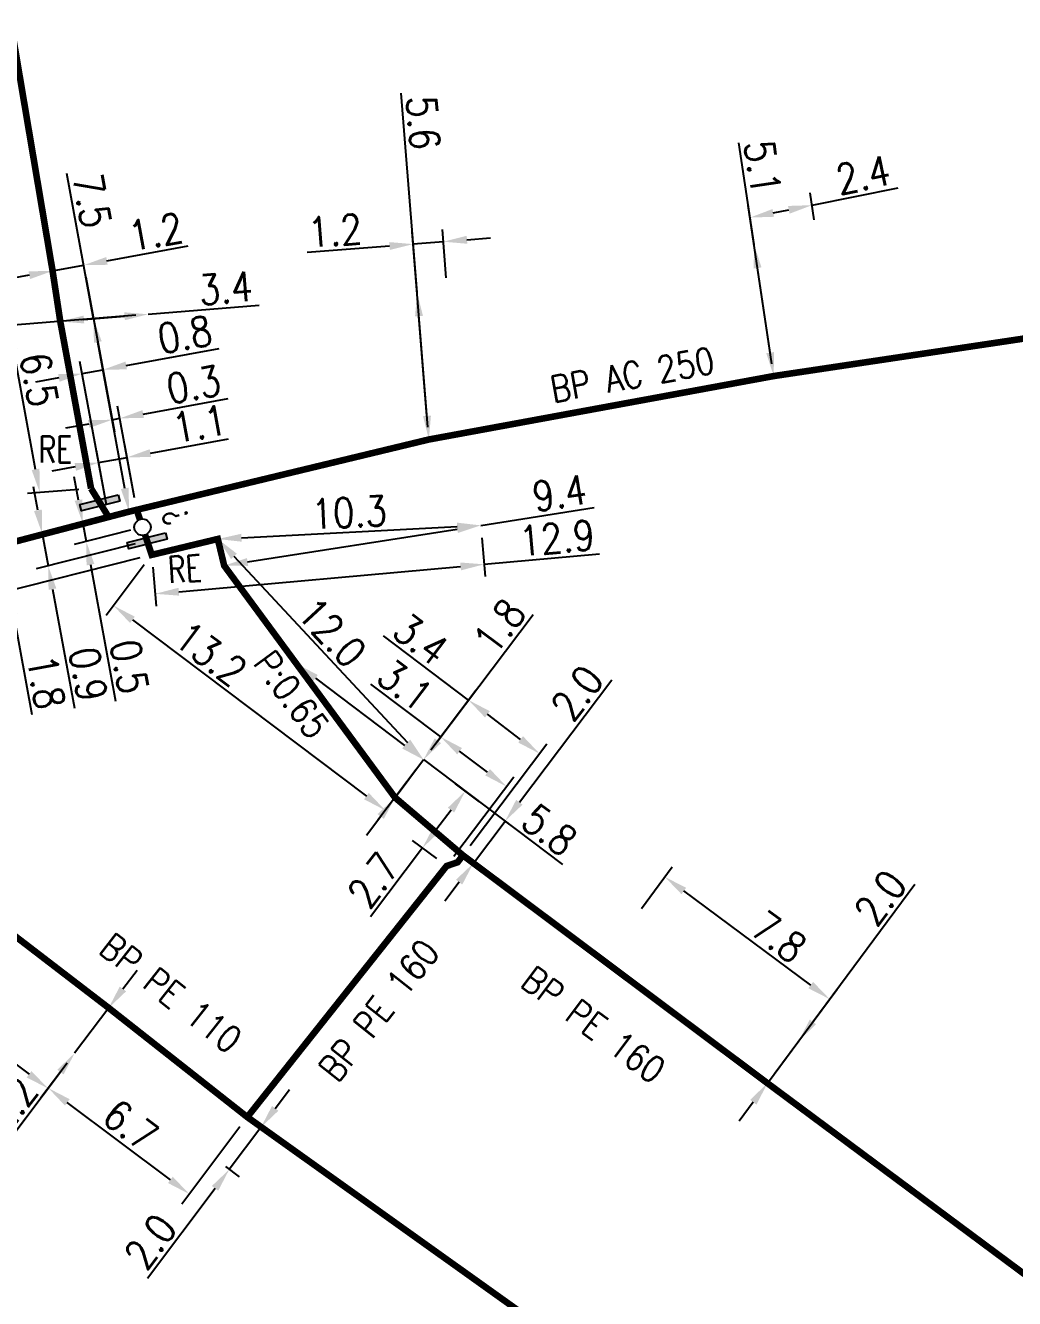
# Model space of a CAD drawing. Header units: millimetres. Extents: x 185000 to 186000, y 127990 to 129010.
# Drawn here: x 185473.1 to 185510.66, y 128105.71 to 128154.06 of the extents above; entities that cross this region are included whole.
import ezdxf
from ezdxf.enums import TextEntityAlignment as Align

# ---------------------------------------------------------------- set-up
doc = ezdxf.new("R2010")
doc.units = ezdxf.units.MM
doc.header["$PDMODE"] = 34
doc.linetypes.add('L_25_AP', pattern=[2000, 1000, 1000])
doc.linetypes.add('L_25_PE', pattern=[2000, 1000, 1000])
doc.layers.get('0').update_dxf_attribs({"linetype": 'CONTINUOUS'})
doc.layers.get('DEFPOINTS').update_dxf_attribs({"linetype": 'CONTINUOUS'})
for name, color, linetype in [('L_150', 1, 'CONTINUOUS'), ('L_300', 7, 'CONTINUOUS'), ('L_340', 7, 'CONTINUOUS'), ('L_930', 7, 'CONTINUOUS')]:
    doc.layers.add(name, color=color, linetype=linetype)
doc.styles.add('G_ROMANS', font='ROMANS.SHX', dxfattribs={"width": 0.75})
doc.styles.get("Standard").update_dxf_attribs({"font": 'romans.shx', "width": 0.85})
doc.dimstyles.get("Standard").update_dxf_attribs({"dimtxt": 1.5, "dimasz": 1.2, "dimexe": 0.625, "dimexo": 0.625, "dimgap": 0.25, "dimtad": 1, "dimdec": 1, "dimzin": 0, "dimdsep": 46, "dimtxsty": 'Standard', "dimcen": -0.5, "dimadec": 0, "dimazin": 0, "dimtfac": 1, "dimtdec": 1, "dimtmove": 0, "dimatfit": 3, "dimfxl": 0, "dimtolj": 1, "dimtzin": 0, "dimarcsym": 0})

# ---------------------------------------------------------------- blocks, each defined once
blk = doc.blocks.new('*D1671')
at = {"layer": 'DEFPOINTS', "color": 0, "linetype": 'Continuous', "transparency": 16777216}
for p in [(185502.974, 128147.238), (185503.126, 128146.213), (185501.517, 128140.748)]:
    blk.add_point(p, dxfattribs=at)
at = {"layer": 'L_150', "color": 0, "linetype": 'Continuous', "lineweight": -2, "transparency": 16777216}
for p, q in [((185503.057, 128146.677), (185502.905, 128147.702)), ((185502.974, 128147.238), (185506.249, 128147.891)), ((185501.447, 128141.212), (185500.551, 128147.232)), ((185501.503, 128146.944), (185502.091, 128147.062))]:
    blk.add_line(p, q, dxfattribs=at)
at = {"layer": 'L_150', "color": 0, "linetype": 'Continuous', "transparency": 16777216}
for points in [[(185501.473, 128147.091), (185501.532, 128146.797), (185500.62, 128146.768)], [(185502.062, 128147.209), (185502.121, 128146.915), (185502.974, 128147.238)]]:
    blk.add_solid(points, dxfattribs=at)
at = {"layer": 'L_150', "color": 0, "linetype": 'Continuous', "transparency": 16777216, "insert": (185504.914, 128148.39), "char_height": 1.125, "attachment_point": 5, "rotation": 11.2843}
blk.add_mtext('\\A1;2.4', dxfattribs=at)
blk = doc.blocks.new('*D1672')
at = {"layer": 'DEFPOINTS', "color": 0, "linetype": 'Continuous', "transparency": 16777216}
for p in [(185500.773, 128145.743), (185500.773, 128145.743), (185501.517, 128140.748)]:
    blk.add_point(p, dxfattribs=at)
at = {"layer": 'L_150', "color": 0, "linetype": 'Continuous', "lineweight": -2, "transparency": 16777216}
for p, q in [((185500.773, 128145.743), (185500.198, 128149.606)), ((185501.384, 128141.638), (185500.905, 128144.853))]:
    blk.add_line(p, q, dxfattribs=at)
at = {"layer": 'L_150', "color": 0, "linetype": 'Continuous', "transparency": 16777216}
for points in [[(185501.054, 128144.875), (185500.757, 128144.831), (185500.773, 128145.743)], [(185501.532, 128141.661), (185501.236, 128141.616), (185501.517, 128140.748)]]:
    blk.add_solid(points, dxfattribs=at)
at = {"layer": 'L_150', "color": 0, "linetype": 'Continuous', "transparency": 16777216, "insert": (185501.094, 128148.675), "char_height": 1.125, "attachment_point": 5, "rotation": 278.4698}
blk.add_mtext('\\A1;5.1', dxfattribs=at)
blk = doc.blocks.new('*D1766')
at = {"layer": 'DEFPOINTS', "color": 0, "linetype": 'Continuous', "transparency": 16777216}
for p in [(185488.218, 128126.179), (185488.218, 128126.179), (185487.135, 128124.741)]:
    blk.add_point(p, dxfattribs=at)
at = {"layer": 'L_150', "color": 0, "linetype": 'Continuous', "lineweight": -2, "transparency": 16777216}
for p, q in [((185488.76, 128126.897), (185492.376, 128131.691)), ((185487.135, 128124.741), (185488.218, 128126.179)), ((185486.593, 128124.023), (185486.051, 128123.304))]:
    blk.add_line(p, q, dxfattribs=at)
at = {"layer": 'L_150', "color": 0, "linetype": 'Continuous', "transparency": 16777216}
for points in [[(185488.641, 128126.987), (185488.88, 128126.807), (185488.218, 128126.179)], [(185486.473, 128124.113), (185486.713, 128123.932), (185487.135, 128124.741)]]:
    blk.add_solid(points, dxfattribs=at)
at = {"layer": 'L_150', "color": 0, "linetype": 'Continuous', "transparency": 16777216, "insert": (185491.102, 128131.248), "char_height": 1.125, "attachment_point": 5, "rotation": 52.9788}
blk.add_mtext('\\A1;1.8', dxfattribs=at)
blk = doc.blocks.new('*D1767')
at = {"layer": 'DEFPOINTS', "color": 0, "linetype": 'Continuous', "transparency": 16777216}
for p in [(185489.926, 128128.443), (185488.218, 128126.179), (185489.713, 128122.547)]:
    blk.add_point(p, dxfattribs=at)
at = {"layer": 'L_150', "color": 0, "linetype": 'Continuous', "lineweight": -2, "transparency": 16777216}
for p, q in [((185489.926, 128128.443), (185486.699, 128130.876)), ((185488.501, 128126.553), (185490.208, 128128.817)), ((185491.906, 128126.95), (185490.645, 128127.901)), ((185489.995, 128122.921), (185492.907, 128126.782))]:
    blk.add_line(p, q, dxfattribs=at)
at = {"layer": 'L_150', "color": 0, "linetype": 'Continuous', "transparency": 16777216}
for points in [[(185490.735, 128128.021), (185490.554, 128127.781), (185489.926, 128128.443)], [(185491.997, 128127.069), (185491.816, 128126.83), (185492.625, 128126.408)]]:
    blk.add_solid(points, dxfattribs=at)
at = {"layer": 'L_150', "color": 0, "linetype": 'Continuous', "transparency": 16777216, "insert": (185488.119, 128130.745), "char_height": 1.125, "attachment_point": 5, "rotation": 322.9788}
blk.add_mtext('\\A1;3.4', dxfattribs=at)
blk = doc.blocks.new('*D1768')
at = {"layer": 'DEFPOINTS', "color": 0, "linetype": 'Continuous', "transparency": 16777216}
for p in [(185490.917, 128124.143), (185491.316, 128123.843), (185489.713, 128122.547)]:
    blk.add_point(p, dxfattribs=at)
at = {"layer": 'L_150', "color": 0, "linetype": 'Continuous', "lineweight": -2, "transparency": 16777216}
for p, q in [((185491.858, 128124.561), (185495.366, 128129.213)), ((185490.112, 128122.246), (185491.316, 128123.843)), ((185491.291, 128123.861), (185491.69, 128123.56)), ((185490.087, 128122.264), (185490.486, 128121.964)), ((185489.57, 128121.527), (185489.028, 128120.809))]:
    blk.add_line(p, q, dxfattribs=at)
at = {"layer": 'L_150', "color": 0, "linetype": 'Continuous', "transparency": 16777216}
for points in [[(185491.738, 128124.652), (185491.978, 128124.471), (185491.316, 128123.843)], [(185489.45, 128121.618), (185489.69, 128121.437), (185490.112, 128122.246)]]:
    blk.add_solid(points, dxfattribs=at)
at = {"layer": 'L_150', "color": 0, "linetype": 'Continuous', "transparency": 16777216, "insert": (185494.051, 128128.715), "char_height": 1.125, "attachment_point": 5, "rotation": 52.9788}
blk.add_mtext('\\A1;2.0', dxfattribs=at)
blk = doc.blocks.new('*D1769')
at = {"layer": 'DEFPOINTS', "color": 0, "linetype": 'Continuous', "transparency": 16777216}
for p in [(185488.871, 128127.044), (185488.218, 128126.179), (185489.092, 128122.138)]:
    blk.add_point(p, dxfattribs=at)
at = {"layer": 'L_150', "color": 0, "linetype": 'Continuous', "lineweight": -2, "transparency": 16777216}
for p, q in [((185488.871, 128127.044), (185486.223, 128129.041)), ((185488.501, 128126.553), (185489.153, 128127.418)), ((185490.651, 128125.701), (185489.589, 128126.502)), ((185489.374, 128122.512), (185491.652, 128125.533))]:
    blk.add_line(p, q, dxfattribs=at)
at = {"layer": 'L_150', "color": 0, "linetype": 'Continuous', "transparency": 16777216}
for points in [[(185489.68, 128126.621), (185489.499, 128126.382), (185488.871, 128127.044)], [(185490.742, 128125.821), (185490.561, 128125.581), (185491.37, 128125.159)]]:
    blk.add_solid(points, dxfattribs=at)
at = {"layer": 'L_150', "color": 0, "linetype": 'Continuous', "transparency": 16777216, "insert": (185487.515, 128129.006), "char_height": 1.125, "attachment_point": 5, "rotation": 322.9788}
blk.add_mtext('\\A1;3.1', dxfattribs=at)
blk = doc.blocks.new('*D1770')
at = {"layer": 'DEFPOINTS', "color": 0, "linetype": 'Continuous', "transparency": 16777216}
for p in [(185489.804, 128124.983), (185490.718, 128124.294), (185489.092, 128122.138)]:
    blk.add_point(p, dxfattribs=at)
at = {"layer": 'L_150', "color": 0, "linetype": 'Continuous', "lineweight": -2, "transparency": 16777216}
for p, q in [((185490.343, 128124.576), (185489.43, 128125.265)), ((185489.262, 128124.264), (185488.72, 128123.546)), ((185488.718, 128122.42), (185487.804, 128123.109)), ((185488.179, 128122.827), (185486.204, 128120.209))]:
    blk.add_line(p, q, dxfattribs=at)
at = {"layer": 'L_150', "color": 0, "linetype": 'Continuous', "transparency": 16777216}
for points in [[(185489.143, 128124.354), (185489.382, 128124.174), (185489.804, 128124.983)], [(185488.601, 128123.636), (185488.84, 128123.455), (185488.179, 128122.827)]]:
    blk.add_solid(points, dxfattribs=at)
at = {"layer": 'L_150', "color": 0, "linetype": 'Continuous', "transparency": 16777216, "insert": (185486.322, 128121.61), "char_height": 1.125, "attachment_point": 5, "rotation": 52.9788}
blk.add_mtext('\\A1;2.7', dxfattribs=at)
blk = doc.blocks.new('*D1771')
at = {"layer": 'DEFPOINTS', "color": 0, "linetype": 'Continuous', "transparency": 16777216}
for p in [(185497.381, 128121.728), (185496.211, 128120.151), (185501.28, 128113.892)]:
    blk.add_point(p, dxfattribs=at)
at = {"layer": 'L_150', "color": 0, "linetype": 'Continuous', "lineweight": -2, "transparency": 16777216}
for p, q in [((185496.491, 128120.527), (185497.66, 128122.104)), ((185502.923, 128117.618), (185498.104, 128121.192)), ((185501.56, 128114.268), (185503.925, 128117.459))]:
    blk.add_line(p, q, dxfattribs=at)
at = {"layer": 'L_150', "color": 0, "linetype": 'Continuous', "transparency": 16777216}
for points in [[(185498.193, 128121.312), (185498.014, 128121.071), (185497.381, 128121.728)], [(185503.013, 128117.739), (185502.834, 128117.498), (185503.646, 128117.082)]]:
    blk.add_solid(points, dxfattribs=at)
at = {"layer": 'L_150', "color": 0, "linetype": 'Continuous', "transparency": 16777216, "insert": (185501.715, 128119.448), "char_height": 1.125, "attachment_point": 5, "rotation": 323.4439}
blk.add_mtext('\\A1;7.8', dxfattribs=at)
blk = doc.blocks.new('*D1772')
at = {"layer": 'DEFPOINTS', "color": 0, "linetype": 'Continuous', "transparency": 16777216}
for p in [(185502.472, 128115.498), (185502.472, 128115.498), (185501.28, 128113.892)]:
    blk.add_point(p, dxfattribs=at)
at = {"layer": 'L_150', "color": 0, "linetype": 'Continuous', "lineweight": -2, "transparency": 16777216}
for p, q in [((185503.008, 128116.221), (185506.883, 128121.447)), ((185501.28, 128113.892), (185502.472, 128115.498)), ((185500.744, 128113.169), (185500.208, 128112.446))]:
    blk.add_line(p, q, dxfattribs=at)
at = {"layer": 'L_150', "color": 0, "linetype": 'Continuous', "transparency": 16777216}
for points in [[(185502.887, 128116.31), (185503.128, 128116.132), (185502.472, 128115.498)], [(185500.624, 128113.258), (185500.865, 128113.079), (185501.28, 128113.892)]]:
    blk.add_solid(points, dxfattribs=at)
at = {"layer": 'L_150', "color": 0, "linetype": 'Continuous', "transparency": 16777216, "insert": (185505.572, 128120.938), "char_height": 1.125, "attachment_point": 5, "rotation": 53.4439}
blk.add_mtext('\\A1;2.0', dxfattribs=at)
blk = doc.blocks.new('*D1778')
at = {"layer": 'DEFPOINTS', "color": 0, "linetype": 'Continuous', "transparency": 16777216}
for p in [(185490.39, 128135.077), (185490.39, 128135.077), (185480.647, 128133.548)]:
    blk.add_point(p, dxfattribs=at)
at = {"layer": 'L_150', "color": 0, "linetype": 'Continuous', "lineweight": -2, "transparency": 16777216}
for p, q in [((185490.39, 128135.077), (185494.697, 128135.753)), ((185481.536, 128133.688), (185489.501, 128134.938))]:
    blk.add_line(p, q, dxfattribs=at)
at = {"layer": 'L_150', "color": 0, "linetype": 'Continuous', "transparency": 16777216}
for points in [[(185489.478, 128135.086), (185489.524, 128134.79), (185490.39, 128135.077)], [(185481.513, 128133.836), (185481.559, 128133.54), (185480.647, 128133.548)]]:
    blk.add_solid(points, dxfattribs=at)
at = {"layer": 'L_150', "color": 0, "linetype": 'Continuous', "transparency": 16777216, "insert": (185493.384, 128136.306), "char_height": 1.125, "attachment_point": 5, "rotation": 8.9191}
blk.add_mtext('\\A1;9.4', dxfattribs=at)
blk = doc.blocks.new('*D1779')
at = {"layer": 'DEFPOINTS', "color": 0, "linetype": 'Continuous', "transparency": 16777216}
for p in [(185488.972, 128145.851), (185489.12, 128144.013), (185488.422, 128138.339)]:
    blk.add_point(p, dxfattribs=at)
at = {"layer": 'L_150', "color": 0, "linetype": 'Continuous', "lineweight": -2, "transparency": 16777216}
for p, q in [((185488.385, 128138.806), (185487.788, 128146.226)), ((185489.082, 128144.48), (185488.935, 128146.318)), ((185486.929, 128145.687), (185483.797, 128145.435)), ((185488.972, 128145.851), (185487.826, 128145.759)), ((185489.869, 128145.923), (185490.766, 128145.995))]:
    blk.add_line(p, q, dxfattribs=at)
at = {"layer": 'L_150', "color": 0, "linetype": 'Continuous', "transparency": 16777216}
for points in [[(185489.857, 128146.073), (185489.881, 128145.773), (185488.972, 128145.851)], [(185486.917, 128145.836), (185486.941, 128145.537), (185487.826, 128145.759)]]:
    blk.add_solid(points, dxfattribs=at)
at = {"layer": 'L_150', "color": 0, "linetype": 'Continuous', "transparency": 16777216, "insert": (185484.854, 128146.272), "char_height": 1.125, "attachment_point": 5, "rotation": 4.5962}
blk.add_mtext('\\A1;1.2', dxfattribs=at)
blk = doc.blocks.new('*D1780')
at = {"layer": 'DEFPOINTS', "color": 0, "linetype": 'Continuous', "transparency": 16777216}
for p in [(185487.974, 128143.921), (185487.974, 128143.921), (185488.422, 128138.339)]:
    blk.add_point(p, dxfattribs=at)
at = {"layer": 'L_150', "color": 0, "linetype": 'Continuous', "lineweight": -2, "transparency": 16777216}
for p, q in [((185487.974, 128143.921), (185487.365, 128151.491)), ((185488.35, 128139.236), (185488.046, 128143.024))]:
    blk.add_line(p, q, dxfattribs=at)
at = {"layer": 'L_150', "color": 0, "linetype": 'Continuous', "transparency": 16777216}
for points in [[(185488.195, 128143.036), (185487.896, 128143.012), (185487.974, 128143.921)], [(185488.5, 128139.248), (185488.201, 128139.224), (185488.422, 128138.339)]]:
    blk.add_solid(points, dxfattribs=at)
at = {"layer": 'L_150', "color": 0, "linetype": 'Continuous', "transparency": 16777216, "insert": (185488.208, 128150.366), "char_height": 1.125, "attachment_point": 5, "rotation": 274.5962}
blk.add_mtext('\\A1;5.6', dxfattribs=at)
blk = doc.blocks.new('*D1781')
at = {"layer": 'DEFPOINTS', "color": 0, "linetype": 'Continuous', "transparency": 16777216}
for p in [(185474.13, 128144.741), (185475.31, 128144.959), (185475.31, 128144.959)]:
    blk.add_point(p, dxfattribs=at)
at = {"layer": 'L_150', "color": 0, "linetype": 'Continuous', "lineweight": -2, "transparency": 16777216}
for p, q in [((185476.195, 128145.122), (185479.285, 128145.691)), ((185474.13, 128144.741), (185475.31, 128144.959)), ((185473.245, 128144.578), (185472.359, 128144.415))]:
    blk.add_line(p, q, dxfattribs=at)
at = {"layer": 'L_150', "color": 0, "linetype": 'Continuous', "transparency": 16777216}
for points in [[(185476.168, 128145.269), (185476.222, 128144.974), (185475.31, 128144.959)], [(185473.217, 128144.726), (185473.272, 128144.431), (185474.13, 128144.741)]]:
    blk.add_solid(points, dxfattribs=at)
at = {"layer": 'L_150', "color": 0, "linetype": 'Continuous', "transparency": 16777216, "insert": (185478.047, 128146.225), "char_height": 1.125, "attachment_point": 5, "rotation": 10.4344}
blk.add_mtext('\\A1;1.2', dxfattribs=at)
blk = doc.blocks.new('*D1782')
at = {"layer": 'DEFPOINTS', "color": 0, "linetype": 'Continuous', "transparency": 16777216}
for p in [(185474.422, 128142.822), (185477.761, 128143.094), (185477.761, 128143.094)]:
    blk.add_point(p, dxfattribs=at)
at = {"layer": 'L_150', "color": 0, "linetype": 'Continuous', "lineweight": -2, "transparency": 16777216}
for p, q in [((185477.761, 128143.094), (185481.972, 128143.438)), ((185475.32, 128142.895), (185476.864, 128143.021))]:
    blk.add_line(p, q, dxfattribs=at)
at = {"layer": 'L_150', "color": 0, "linetype": 'Continuous', "transparency": 16777216}
for points in [[(185476.852, 128143.17), (185476.877, 128142.871), (185477.761, 128143.094)], [(185475.307, 128143.044), (185475.332, 128142.745), (185474.422, 128142.822)]]:
    blk.add_solid(points, dxfattribs=at)
at = {"layer": 'L_150', "color": 0, "linetype": 'Continuous', "transparency": 16777216, "insert": (185480.702, 128144.087), "char_height": 1.125, "attachment_point": 5, "rotation": 4.6638}
blk.add_mtext('\\A1;3.4', dxfattribs=at)
blk = doc.blocks.new('*D1783')
at = {"layer": 'DEFPOINTS', "color": 0, "linetype": 'Continuous', "transparency": 16777216}
for p in [(185475.684, 128142.925), (185477.761, 128143.094), (185477.034, 128135.598)]:
    blk.add_point(p, dxfattribs=at)
at = {"layer": 'L_150', "color": 0, "linetype": 'Continuous', "lineweight": -2, "transparency": 16777216}
for p, q in [((185475.684, 128142.925), (185474.669, 128148.441)), ((185477.292, 128143.056), (185475.215, 128142.886)), ((185476.871, 128136.483), (185475.847, 128142.04))]:
    blk.add_line(p, q, dxfattribs=at)
at = {"layer": 'L_150', "color": 0, "linetype": 'Continuous', "transparency": 16777216}
for points in [[(185475.995, 128142.067), (185475.7, 128142.012), (185475.684, 128142.925)], [(185477.018, 128136.51), (185476.723, 128136.456), (185477.034, 128135.598)]]:
    blk.add_solid(points, dxfattribs=at)
at = {"layer": 'L_150', "color": 0, "linetype": 'Continuous', "transparency": 16777216, "insert": (185475.622, 128147.407), "char_height": 1.125, "attachment_point": 5, "rotation": 280.4344}
blk.add_mtext('\\A1;7.5', dxfattribs=at)
blk = doc.blocks.new('*D1792')
at = {"layer": 'DEFPOINTS', "color": 0, "linetype": 'Continuous', "transparency": 16777216}
for p in [(185472.479, 128142.663), (185477.761, 128143.094), (185475.591, 128136.478)]:
    blk.add_point(p, dxfattribs=at)
at = {"layer": 'L_150', "color": 0, "linetype": 'Continuous', "lineweight": -2, "transparency": 16777216}
for p, q in [((185477.292, 128143.056), (185472.009, 128142.625)), ((185473.484, 128137.205), (185472.642, 128141.778)), ((185475.121, 128136.44), (185473.177, 128136.282))]:
    blk.add_line(p, q, dxfattribs=at)
at = {"layer": 'L_150', "color": 0, "linetype": 'Continuous', "transparency": 16777216}
for points in [[(185472.789, 128141.805), (185472.494, 128141.751), (185472.479, 128142.663)], [(185473.631, 128137.232), (185473.336, 128137.178), (185473.647, 128136.32)]]:
    blk.add_solid(points, dxfattribs=at)
at = {"layer": 'L_150', "color": 0, "linetype": 'Continuous', "transparency": 16777216, "insert": (185473.618, 128140.615), "char_height": 1.125, "attachment_point": 5, "rotation": 280.4344}
blk.add_mtext('\\A1;6.5', dxfattribs=at)
blk = doc.blocks.new('*D1793')
at = {"layer": 'DEFPOINTS', "color": 0, "linetype": 'Continuous', "transparency": 16777216}
for p in [(185477.569, 128135.727), (185472.153, 128134.363), (185477.895, 128133.957)]:
    blk.add_point(p, dxfattribs=at)
at = {"layer": 'L_150', "color": 0, "linetype": 'Continuous', "lineweight": -2, "transparency": 16777216}
for p, q in [((185471.99, 128135.248), (185471.827, 128136.134)), ((185477.114, 128135.612), (185471.698, 128134.249)), ((185472.153, 128134.363), (185472.479, 128132.593)), ((185477.44, 128133.842), (185472.024, 128132.478)), ((185472.642, 128131.708), (185473.345, 128127.89))]:
    blk.add_line(p, q, dxfattribs=at)
at = {"layer": 'L_150', "color": 0, "linetype": 'Continuous', "transparency": 16777216}
for points in [[(185472.138, 128135.276), (185471.843, 128135.221), (185472.153, 128134.363)], [(185472.79, 128131.735), (185472.495, 128131.681), (185472.479, 128132.593)]]:
    blk.add_solid(points, dxfattribs=at)
at = {"layer": 'L_150', "color": 0, "linetype": 'Continuous', "transparency": 16777216, "insert": (185473.88, 128129.129), "char_height": 1.125, "attachment_point": 5, "rotation": 280.4344}
blk.add_mtext('\\A1;1.8', dxfattribs=at)
blk = doc.blocks.new('*D1794')
at = {"layer": 'DEFPOINTS', "color": 0, "linetype": 'Continuous', "transparency": 16777216}
for p in [(185477.895, 128133.957), (185488.218, 128126.179), (185486.768, 128124.253)]:
    blk.add_point(p, dxfattribs=at)
at = {"layer": 'L_150', "color": 0, "linetype": 'Continuous', "lineweight": -2, "transparency": 16777216}
for p, q in [((185477.613, 128133.582), (185476.162, 128131.656)), ((185477.163, 128131.489), (185486.049, 128124.794)), ((185487.936, 128125.804), (185486.486, 128123.878))]:
    blk.add_line(p, q, dxfattribs=at)
at = {"layer": 'L_150', "color": 0, "linetype": 'Continuous', "transparency": 16777216}
for points in [[(185477.253, 128131.609), (185477.073, 128131.369), (185476.444, 128132.031)], [(185486.139, 128124.914), (185485.959, 128124.675), (185486.768, 128124.253)]]:
    blk.add_solid(points, dxfattribs=at)
at = {"layer": 'L_150', "color": 0, "linetype": 'Continuous', "transparency": 16777216, "insert": (185480.132, 128130.191), "char_height": 1.125, "attachment_point": 5, "rotation": 323.0042}
blk.add_mtext('\\A1;13.2', dxfattribs=at)
blk = doc.blocks.new('*D1795')
at = {"layer": 'DEFPOINTS', "color": 0, "linetype": 'Continuous', "transparency": 16777216}
for p in [(185490.39, 128135.077), (185477.895, 128133.957), (185490.523, 128133.598)]:
    blk.add_point(p, dxfattribs=at)
at = {"layer": 'L_150', "color": 0, "linetype": 'Continuous', "lineweight": -2, "transparency": 16777216}
for p, q in [((185490.432, 128134.61), (185490.565, 128133.132)), ((185490.523, 128133.598), (185494.897, 128133.991)), ((185477.937, 128133.49), (185478.07, 128132.011)), ((185478.924, 128132.558), (185489.627, 128133.518))]:
    blk.add_line(p, q, dxfattribs=at)
at = {"layer": 'L_150', "color": 0, "linetype": 'Continuous', "transparency": 16777216}
for points in [[(185489.613, 128133.667), (185489.64, 128133.369), (185490.523, 128133.598)], [(185478.911, 128132.707), (185478.938, 128132.409), (185478.028, 128132.478)]]:
    blk.add_solid(points, dxfattribs=at)
at = {"layer": 'L_150', "color": 0, "linetype": 'Continuous', "transparency": 16777216, "insert": (185493.283, 128134.599), "char_height": 1.125, "attachment_point": 5, "rotation": 5.1258}
blk.add_mtext('\\A1;12.9', dxfattribs=at)
blk = doc.blocks.new('*D1796')
at = {"layer": 'DEFPOINTS', "color": 0, "linetype": 'Continuous', "transparency": 16777216}
for p in [(185490.39, 128135.077), (185490.39, 128135.077), (185480.404, 128134.56)]:
    blk.add_point(p, dxfattribs=at)
at = {"layer": 'L_150', "color": 0, "linetype": 'Continuous', "lineweight": -2, "transparency": 16777216}
blk.add_line((185481.302, 128134.607), (185489.491, 128135.031), dxfattribs=at)
at = {"layer": 'L_150', "color": 0, "linetype": 'Continuous', "transparency": 16777216}
for points in [[(185489.484, 128135.181), (185489.499, 128134.881), (185490.39, 128135.077)], [(185481.295, 128134.757), (185481.31, 128134.457), (185480.404, 128134.56)]]:
    blk.add_solid(points, dxfattribs=at)
at = {"layer": 'L_150', "color": 0, "linetype": 'Continuous', "transparency": 16777216, "insert": (185485.39, 128135.569), "char_height": 1.125, "attachment_point": 5, "rotation": 2.9643}
blk.add_mtext('\\A1;10.3', dxfattribs=at)
blk = doc.blocks.new('*D1797')
at = {"layer": 'DEFPOINTS', "color": 0, "linetype": 'Continuous', "transparency": 16777216}
for p in [(185480.404, 128134.56), (185488.218, 128126.179), (185488.218, 128126.179)]:
    blk.add_point(p, dxfattribs=at)
at = {"layer": 'L_150', "color": 0, "linetype": 'Continuous', "lineweight": -2, "transparency": 16777216}
blk.add_line((185481.017, 128133.902), (185487.605, 128126.837), dxfattribs=at)
at = {"layer": 'L_150', "color": 0, "linetype": 'Continuous', "transparency": 16777216}
for points in [[(185481.127, 128134.004), (185480.908, 128133.8), (185480.404, 128134.56)], [(185487.714, 128126.939), (185487.495, 128126.734), (185488.218, 128126.179)]]:
    blk.add_solid(points, dxfattribs=at)
at = {"layer": 'L_150', "color": 0, "linetype": 'Continuous', "transparency": 16777216, "insert": (185484.739, 128131.01), "char_height": 1.125, "attachment_point": 5, "rotation": 312.9959}
blk.add_mtext('\\A1;12.0', dxfattribs=at)
blk = doc.blocks.new('*D1798')
at = {"layer": 'DEFPOINTS', "color": 0, "linetype": 'Continuous', "transparency": 16777216}
for p in [(185483.393, 128129.818), (185488.218, 128126.179), (185488.218, 128126.179)]:
    blk.add_point(p, dxfattribs=at)
at = {"layer": 'L_150', "color": 0, "linetype": 'Continuous', "lineweight": -2, "transparency": 16777216}
for p, q in [((185484.112, 128129.276), (185487.5, 128126.72)), ((185488.218, 128126.179), (185493.5, 128122.195))]:
    blk.add_line(p, q, dxfattribs=at)
at = {"layer": 'L_150', "color": 0, "linetype": 'Continuous', "transparency": 16777216}
for points in [[(185484.202, 128129.395), (185484.021, 128129.156), (185483.393, 128129.818)], [(185487.59, 128126.84), (185487.41, 128126.601), (185488.218, 128126.179)]]:
    blk.add_solid(points, dxfattribs=at)
at = {"layer": 'L_150', "color": 0, "linetype": 'Continuous', "transparency": 16777216, "insert": (185493.002, 128123.51), "char_height": 1.125, "attachment_point": 5, "rotation": 322.9788}
blk.add_mtext('\\A1;5.8', dxfattribs=at)
blk = doc.blocks.new('*D1799')
at = {"layer": 'DEFPOINTS', "color": 0, "linetype": 'Continuous', "transparency": 16777216}
for p in [(185477.326, 128135.668), (185475.279, 128135.153), (185477.545, 128135.01)]:
    blk.add_point(p, dxfattribs=at)
at = {"layer": 'L_930', "color": 0, "linetype": 'Continuous', "lineweight": -2, "transparency": 16777216}
for p, q in [((185475.116, 128136.038), (185474.953, 128136.923)), ((185476.87, 128135.554), (185474.824, 128135.038)), ((185475.279, 128135.153), (185475.405, 128134.471)), ((185477.089, 128134.895), (185474.949, 128134.357)), ((185475.568, 128133.586), (185476.522, 128128.406))]:
    blk.add_line(p, q, dxfattribs=at)
at = {"layer": 'L_930', "color": 0, "linetype": 'Continuous', "transparency": 16777216}
for points in [[(185475.264, 128136.065), (185474.969, 128136.011), (185475.279, 128135.153)], [(185475.715, 128133.613), (185475.42, 128133.559), (185475.405, 128134.471)]]:
    blk.add_solid(points, dxfattribs=at)
at = {"layer": 'L_930', "color": 0, "linetype": 'Continuous', "transparency": 16777216, "insert": (185477.044, 128129.711), "char_height": 1.125, "attachment_point": 5, "rotation": 280.4344}
blk.add_mtext('\\A1;0.5', dxfattribs=at)
blk = doc.blocks.new('*D1800')
at = {"layer": 'DEFPOINTS', "color": 0, "linetype": 'Continuous', "transparency": 16777216}
for p in [(185477.326, 128135.668), (185473.736, 128134.765), (185477.719, 128134.487)]:
    blk.add_point(p, dxfattribs=at)
at = {"layer": 'L_340', "color": 0, "linetype": 'Continuous', "lineweight": -2, "transparency": 16777216}
for p, q in [((185473.573, 128135.65), (185473.41, 128136.535)), ((185476.87, 128135.554), (185473.281, 128134.65)), ((185473.736, 128134.765), (185473.962, 128133.541)), ((185477.263, 128134.372), (185473.506, 128133.426)), ((185474.125, 128132.656), (185474.956, 128128.141))]:
    blk.add_line(p, q, dxfattribs=at)
at = {"layer": 'L_340', "color": 0, "linetype": 'Continuous', "transparency": 16777216}
for points in [[(185473.721, 128135.677), (185473.426, 128135.622), (185473.736, 128134.765)], [(185474.272, 128132.683), (185473.977, 128132.629), (185473.962, 128133.541)]]:
    blk.add_solid(points, dxfattribs=at)
at = {"layer": 'L_340', "color": 0, "linetype": 'Continuous', "transparency": 16777216, "insert": (185475.482, 128129.424), "char_height": 1.125, "attachment_point": 5, "rotation": 280.4344}
blk.add_mtext('\\A1;0.9', dxfattribs=at)
blk = doc.blocks.new('L_300_15')
at = {"color": 0, "linetype": 'Continuous'}
blk.add_circle((0, 0), 1.56, dxfattribs=at)
at = {"color": 0, "linetype": 'Continuous', "style": 'G_ROMANS', "width": 0.75}
blk.add_text('?', height=4.69, dxfattribs=at).set_placement((0, -6.56), align=Align.MIDDLE_CENTER)
at = {"color": 0, "linetype": 'Continuous', "width": 0.75}
blk.add_attdef('TYP', text='', height=4.69, dxfattribs=at).set_placement((0, 5.78), align=Align.MIDDLE_CENTER)
at = {"color": 0, "linetype": 'Continuous', "width": 0.75, "flags": 1}
blk.add_attdef('NUM', text='', height=3.75, dxfattribs=at).set_placement((0, -3.75), align=Align.MIDDLE_CENTER)
at = {"color": 0, "linetype": 'Continuous', "width": 0.75, "flags": 3}
for tag, p in [('DEF_LEG', (0, -10.71)), ('DEF_COUP', (0, -13.21)), ('DEF_TYPE', (0, -15.71))]:
    blk.add_attdef(tag, text='', height=1.2, dxfattribs=at).set_placement(p, align=Align.MIDDLE)
blk = doc.blocks.new('L_340_20')
at = {"linetype": 'Continuous'}
blk.add_hatch(color=0, dxfattribs=at).paths.add_polyline_path([(0.125, 0.75), (-0.125, 0.75), (-0.125, -0.75), (0.125, -0.75)])
at = {"color": 0, "linetype": 'Continuous'}
blk.add_lwpolyline([(-0.125, 0.75), (0.125, 0.75), (0.125, -0.75), (-0.125, -0.75)], close=True, dxfattribs=at)
at = {"color": 0, "linetype": 'Continuous', "width": 0.75}
for tag, height, flags, p in [('RE', 1, 8, (0, 2.189)), ('DEF_LEG', 1.2, 3, (0, -5)), ('DEF_COUP', 1.2, 3, (0, -7.5)), ('DEF_TYPE', 1.2, 3, (0, -10))]:
    blk.add_attdef(tag, text='', height=height, dxfattribs=dict(at, flags=flags)).set_placement(p, align=Align.MIDDLE)
blk = doc.blocks.new('*D1805')
at = {"layer": 'DEFPOINTS', "color": 0, "linetype": 'Continuous', "transparency": 16777216}
for p in [(185476.26, 128116.751), (185474.968, 128115.033), (185474.968, 128115.033)]:
    blk.add_point(p, dxfattribs=at)
at = {"layer": 'L_150', "color": 0, "linetype": 'Continuous', "lineweight": -2, "transparency": 16777216}
for p, q in [((185476.801, 128117.47), (185477.342, 128118.19)), ((185476.26, 128116.751), (185474.968, 128115.033)), ((185474.427, 128114.313), (185472.457, 128111.693))]:
    blk.add_line(p, q, dxfattribs=at)
at = {"layer": 'L_150', "color": 0, "linetype": 'Continuous', "transparency": 16777216}
for points in [[(185476.681, 128117.56), (185476.921, 128117.38), (185476.26, 128116.751)], [(185474.308, 128114.403), (185474.547, 128114.223), (185474.968, 128115.033)]]:
    blk.add_solid(points, dxfattribs=at)
at = {"layer": 'L_150', "color": 0, "linetype": 'Continuous', "transparency": 16777216, "insert": (185472.572, 128113.094), "char_height": 1.125, "attachment_point": 5, "rotation": 53.0596}
blk.add_mtext('\\A1;2.2', dxfattribs=at)
blk = doc.blocks.new('*D1806')
at = {"layer": 'DEFPOINTS', "color": 0, "linetype": 'Continuous', "transparency": 16777216}
for p in [(185474.968, 128115.033), (185473.97, 128113.704), (185481.525, 128112.604)]:
    blk.add_point(p, dxfattribs=at)
at = {"layer": 'L_150', "color": 0, "linetype": 'Continuous', "lineweight": -2, "transparency": 16777216}
for p, q in [((185474.687, 128114.658), (185473.688, 128113.33)), ((185478.605, 128110.218), (185474.689, 128113.163)), ((185481.244, 128112.23), (185479.043, 128109.303))]:
    blk.add_line(p, q, dxfattribs=at)
at = {"layer": 'L_150', "color": 0, "linetype": 'Continuous', "transparency": 16777216}
for points in [[(185474.779, 128113.283), (185474.599, 128113.043), (185473.97, 128113.704)], [(185478.695, 128110.338), (185478.515, 128110.099), (185479.325, 128109.678)]]:
    blk.add_solid(points, dxfattribs=at)
at = {"layer": 'L_150', "color": 0, "linetype": 'Continuous', "transparency": 16777216, "insert": (185477.098, 128112.29), "char_height": 1.125, "attachment_point": 5, "rotation": 323.0596}
blk.add_mtext('\\A1;6.7', dxfattribs=at)
blk = doc.blocks.new('*D1807')
at = {"layer": 'DEFPOINTS', "color": 0, "linetype": 'Continuous', "transparency": 16777216}
for p in [(185481.525, 128112.604), (185480.323, 128111.006), (185480.841, 128110.617)]:
    blk.add_point(p, dxfattribs=at)
at = {"layer": 'L_150', "color": 0, "linetype": 'Continuous', "lineweight": -2, "transparency": 16777216}
for p, q in [((185482.584, 128112.934), (185483.125, 128113.654)), ((185482.043, 128112.215), (185480.841, 128110.617)), ((185481.9, 128112.323), (185482.418, 128111.933)), ((185480.698, 128110.724), (185481.216, 128110.335)), ((185480.3, 128109.897), (185477.731, 128106.48))]:
    blk.add_line(p, q, dxfattribs=at)
at = {"layer": 'L_150', "color": 0, "linetype": 'Continuous', "transparency": 16777216}
for points in [[(185482.464, 128113.025), (185482.704, 128112.844), (185482.043, 128112.215)], [(185480.18, 128109.987), (185480.42, 128109.807), (185480.841, 128110.617)]]:
    blk.add_solid(points, dxfattribs=at)
at = {"layer": 'L_150', "color": 0, "linetype": 'Continuous', "transparency": 16777216, "insert": (185477.846, 128107.881), "char_height": 1.125, "attachment_point": 5, "rotation": 53.0596}
blk.add_mtext('\\A1;2.0', dxfattribs=at)
blk = doc.blocks.new('*D1808')
at = {"layer": 'DEFPOINTS', "color": 0, "linetype": 'Continuous', "transparency": 16777216}
for p in [(185469.188, 128119.341), (185474.968, 128115.033), (185472.223, 128111.382)]:
    blk.add_point(p, dxfattribs=at)
at = {"layer": 'L_340', "color": 0, "linetype": 'Continuous', "lineweight": -2, "transparency": 16777216}
for p, q in [((185468.906, 128118.966), (185466.161, 128115.315)), ((185467.164, 128115.152), (185471.502, 128111.919)), ((185474.687, 128114.658), (185471.941, 128111.007))]:
    blk.add_line(p, q, dxfattribs=at)
at = {"layer": 'L_340', "color": 0, "linetype": 'Continuous', "transparency": 16777216}
for points in [[(185467.254, 128115.272), (185467.075, 128115.032), (185466.443, 128115.69)], [(185471.591, 128112.04), (185471.412, 128111.799), (185472.223, 128111.382)]]:
    blk.add_solid(points, dxfattribs=at)
at = {"layer": 'L_340', "color": 0, "linetype": 'Continuous', "transparency": 16777216, "insert": (185469.781, 128114.137), "char_height": 1.125, "attachment_point": 5, "rotation": 323.3017}
blk.add_mtext('\\A1;7.2', dxfattribs=at)
blk = doc.blocks.new('*D1810')
at = {"layer": 'DEFPOINTS', "color": 0, "linetype": 'Continuous', "transparency": 16777216}
for p in [(185470.829, 128120.918), (185474.968, 128115.033), (185473.96, 128113.692)]:
    blk.add_point(p, dxfattribs=at)
at = {"layer": 'L_300', "color": 0, "linetype": 'Continuous', "lineweight": -2, "transparency": 16777216}
for p, q in [((185470.547, 128120.543), (185468.19, 128117.408)), ((185469.193, 128117.245), (185473.238, 128114.229)), ((185474.687, 128114.658), (185473.678, 128113.317))]:
    blk.add_line(p, q, dxfattribs=at)
at = {"layer": 'L_300', "color": 0, "linetype": 'Continuous', "transparency": 16777216}
for points in [[(185469.283, 128117.365), (185469.103, 128117.125), (185468.471, 128117.783)], [(185473.328, 128114.35), (185473.149, 128114.109), (185473.96, 128113.692)]]:
    blk.add_solid(points, dxfattribs=at)
at = {"layer": 'L_300', "color": 0, "linetype": 'Continuous', "transparency": 16777216, "insert": (185471.664, 128116.338), "char_height": 1.125, "attachment_point": 5, "rotation": 323.3017}
blk.add_mtext('\\A1;7.1', dxfattribs=at)
blk = doc.blocks.new('*D2450')
at = {"layer": 'DEFPOINTS', "color": 0, "linetype": 'Continuous', "transparency": 16777216}
for p in [(185475.31, 128144.959), (185476.041, 128140.987), (185476.257, 128135.396)]:
    blk.add_point(p, dxfattribs=at)
at = {"layer": 'L_150', "color": 0, "linetype": 'Continuous', "lineweight": -2, "transparency": 16777216}
for p, q in [((185475.395, 128144.498), (185476.126, 128140.526)), ((185476.926, 128141.15), (185480.462, 128141.801)), ((185476.172, 128135.857), (185475.17, 128141.303)), ((185475.254, 128140.842), (185476.041, 128140.987)), ((185474.369, 128140.679), (185473.484, 128140.516))]:
    blk.add_line(p, q, dxfattribs=at)
at = {"layer": 'L_150', "color": 0, "linetype": 'Continuous', "transparency": 16777216}
for points in [[(185476.899, 128141.298), (185476.953, 128141.002), (185476.041, 128140.987)], [(185474.342, 128140.827), (185474.396, 128140.532), (185475.254, 128140.842)]]:
    blk.add_solid(points, dxfattribs=at)
at = {"layer": 'L_150', "color": 0, "linetype": 'Continuous', "transparency": 16777216, "insert": (185479.156, 128142.323), "char_height": 1.125, "attachment_point": 5, "rotation": 10.4344}
blk.add_mtext('\\A1;0.8', dxfattribs=at)
blk = doc.blocks.new('*D2451')
at = {"layer": 'DEFPOINTS', "color": 0, "linetype": 'Continuous', "transparency": 16777216}
for p in [(185475.31, 128144.959), (185476.391, 128139.089), (185477.326, 128135.668)]:
    blk.add_point(p, dxfattribs=at)
at = {"layer": 'L_150', "color": 0, "linetype": 'Continuous', "lineweight": -2, "transparency": 16777216}
for p, q in [((185475.395, 128144.498), (185476.476, 128138.628)), ((185477.571, 128139.306), (185480.795, 128139.9)), ((185477.241, 128136.129), (185476.601, 128139.604)), ((185475.506, 128138.926), (185474.621, 128138.763)), ((185476.391, 128139.089), (185476.686, 128139.143))]:
    blk.add_line(p, q, dxfattribs=at)
at = {"layer": 'L_150', "color": 0, "linetype": 'Continuous', "transparency": 16777216}
for points in [[(185477.544, 128139.454), (185477.598, 128139.159), (185476.686, 128139.143)], [(185475.478, 128139.073), (185475.533, 128138.778), (185476.391, 128139.089)]]:
    blk.add_solid(points, dxfattribs=at)
at = {"layer": 'L_150', "color": 0, "linetype": 'Continuous', "transparency": 16777216, "insert": (185479.49, 128140.422), "char_height": 1.125, "attachment_point": 5, "rotation": 10.4344}
blk.add_mtext('\\A1;0.3', dxfattribs=at)
blk = doc.blocks.new('*D2452')
at = {"layer": 'DEFPOINTS', "color": 0, "linetype": 'Continuous', "transparency": 16777216}
for p in [(185476.959, 128137.659), (185477.326, 128135.668), (185476.257, 128135.396)]:
    blk.add_point(p, dxfattribs=at)
at = {"layer": 'L_150', "color": 0, "linetype": 'Continuous', "lineweight": -2, "transparency": 16777216}
for p, q in [((185477.844, 128137.822), (185480.816, 128138.37)), ((185476.172, 128135.857), (185475.792, 128137.921)), ((185477.241, 128136.129), (185476.874, 128138.12)), ((185475.877, 128137.46), (185476.959, 128137.659)), ((185474.992, 128137.297), (185474.107, 128137.134))]:
    blk.add_line(p, q, dxfattribs=at)
at = {"layer": 'L_150', "color": 0, "linetype": 'Continuous', "transparency": 16777216}
for points in [[(185477.817, 128137.97), (185477.871, 128137.675), (185476.959, 128137.659)], [(185474.965, 128137.445), (185475.019, 128137.149), (185475.877, 128137.46)]]:
    blk.add_solid(points, dxfattribs=at)
at = {"layer": 'L_150', "color": 0, "linetype": 'Continuous', "transparency": 16777216, "insert": (185479.712, 128138.929), "char_height": 1.125, "attachment_point": 5, "rotation": 10.4344}
blk.add_mtext('\\A1;1.1', dxfattribs=at)

msp = doc.modelspace()

# ---------------------------------------------------------------- linework, layer by layer
at = {"layer": 'L_150', "linetype": 'L_25_AP', "const_width": 0.25, "flags": 128}
msp.add_lwpolyline([(185463.413, 128132.017), (185476.5, 128135.458), (185477.034, 128135.598), (185477.326, 128135.668), (185488.422, 128138.339), (185501.517, 128140.748), (185514.303, 128142.664), (185514.303, 128142.664), (185527.247, 128144.896), (185527.247, 128144.896), (185530.687, 128146.07), (185534.009, 128148.078), (185539.399, 128152.386), (185550.489, 128160.09), (185550.489, 128160.09), (185556.279, 128163.195), (185558.797, 128164.536), (185560.651, 128165.523), (185562.532, 128166.032), (185570.082, 128168.076), (185570.082, 128168.076), (185574.354, 128169.568), (185580.333, 128173.779), (185581.642, 128174.7), (185585.555, 128177.456), (185585.844, 128177.732), (185592.25, 128183.862), (185600.018, 128194.222), (185601.9, 128195.698), (185610.806, 128202.685), (185620.624, 128208.957), (185620.951, 128209.166), (185634.344, 128209.823), (185643.158, 128210.416), (185643.558, 128210.43), (185643.558, 128210.43), (185643.558, 128210.43), (185643.558, 128210.43), (185652.25, 128209.942), (185655.105, 128209.782), (185655.558, 128209.756), (185655.958, 128209.769), (185657.358, 128209.816), (185665.342, 128210.081), (185665.812, 128210.096), (185666.639, 128210.289), (185667.126, 128210.403), (185673.955, 128211.992), (185679.698, 128214.716), (185684.993, 128217.429), (185690.85, 128220.893), (185695.431, 128224.822), (185695.431, 128224.822), (185699.762, 128229.614), (185699.854, 128229.717), (185707.679, 128238.514), (185712.109, 128243.6), (185712.109, 128243.6), (185717.435, 128249.57), (185717.435, 128249.57), (185721.429, 128254.048), (185721.429, 128254.048), (185725.473, 128258.519), (185729.646, 128261.901), (185734.345, 128265.773), (185734.345, 128265.773), (185739.151, 128269.671), (185743.839, 128273.332), (185743.839, 128273.332), (185747.87, 128276.83), (185753.415, 128280.711), (185762.771, 128288.088), (185762.771, 128288.088), (185772.101, 128295.571), (185786.978, 128307.528), (185789.397, 128309.39), (185790.835, 128310.497), (185790.835, 128310.497), (185793.133, 128312.266), (185805.294, 128321.628), (185806.502, 128322.055), (185806.502, 128322.055), (185812.953, 128326.816), (185812.953, 128326.816), (185816.513, 128329.101), (185816.513, 128329.101), (185829.672, 128338.29), (185829.672, 128338.29), (185834.411, 128342.616), (185838.985, 128345.75), (185838.985, 128345.75), (185848.057, 128356.029), (185851.76, 128361.192), (185851.76, 128361.192), (185858.292, 128371.916), (185864.27, 128381.971), (185864.27, 128381.971), (185873.428, 128397.428), (185873.428, 128397.428), (185885.827, 128418.092), (185899.105, 128440.085), (185899.753, 128441.159), (185899.918, 128441.431, 0.176177), (185899.984, 128441.767), (185899.931, 128442.102, -0.174389), (185899.996, 128442.435), (185900.159, 128442.71), (185901.119, 128444.326), (185905.211, 128451.211), (185905.211, 128451.211), (185908.454, 128457.461), (185909.859, 128461.614), (185909.859, 128461.614), (185911.503, 128465.478), (185911.933, 128465.733), (185911.933, 128465.733), (185911.933, 128465.733), (185920.835, 128471.007), (185920.835, 128471.007), (185931.693, 128476.8), (185944.73, 128479.124), (185945.346, 128478.741), (185946.771, 128477.855), (185949.487, 128478.255), (185956.604, 128479.301), (185968.31, 128480.769), (185979.919, 128482.223), (185979.919, 128482.223), (186000, 128484.589)], format="xyb", dxfattribs=at)
at = {"layer": 'L_150', "linetype": 'L_25_PE', "ltscale": 0.5, "const_width": 0.25, "flags": 128}
for points in [[(185477.089, 128185.864), (185476.231, 128185.589), (185474.231, 128184.949), (185470.258, 128180.61), (185469.073, 128177.129), (185469.37, 128175.099), (185469.806, 128170.259), (185470.636, 128164.539), (185472.457, 128154.654), (185474.13, 128144.741), (185474.422, 128142.822), (185475.591, 128136.478)], [(185476.257, 128135.396), (185475.591, 128136.478)], [(185477.446, 128135.307), (185477.326, 128135.668)], [(185489.713, 128122.547), (185489.515, 128122.284), (185489.092, 128122.138), (185481.525, 128112.604)], [(185505.958, 128094.935), (185505.698, 128095.125), (185499.991, 128099.301), (185493.078, 128104.356), (185481.525, 128112.604), (185476.26, 128116.751), (185470.829, 128120.918), (185470.551, 128121.131), (185470.551, 128121.131)]]:
    msp.add_lwpolyline(points, dxfattribs=at)
msp.add_lwpolyline([(185580.635, 128173.135), (185581.657, 128170.949), (185581.387, 128169.993), (185584.945, 128164.879), (185591.458, 128155.519), (185598.84, 128145.228), (185607.075, 128126.567), (185616.781, 128101.944), (185619.84, 128094.183, -0.158845), (185614.67, 128084.372, -0.184221), (185602.955, 128079.331), (185599.054, 128079.211), (185574.77, 128079.161), (185571.804, 128079.155), (185571.807, 128077.775), (185571.021, 128077.749), (185570.002, 128077.456), (185570.002, 128077.456), (185568.815, 128077.595), (185568.901, 128078.321), (185568.901, 128078.321), (185568.055, 128078.421), (185560.671, 128079.04), (185560.702, 128079.403), (185558.013, 128079.664), (185549.314, 128081.826, -0.094684), (185531.758, 128091.115), (185518.037, 128101.248), (185512.348, 128105.667), (185512.348, 128105.667), (185501.28, 128113.892), (185489.713, 128122.547), (185487.135, 128124.741), (185483.393, 128129.818), (185480.647, 128133.548), (185480.404, 128134.56), (185477.895, 128133.957), (185477.719, 128134.487), (185477.643, 128134.714)], format="xyb", dxfattribs=at)

# ---------------------------------------------------------------- block references
at = {"layer": 'L_340', "ltscale": 0.5}
ref = msp.add_blockref('L_340_20', (185475.924, 128135.937), dxfattribs=dict(at, rotation=284.1307891758747))
ref.add_attrib('RE', 'RE', dxfattribs={"layer": '0', "color": 0, "linetype": 'Continuous', "height": 1, "width": 0.75}).set_placement((185474.232, 128137.966), align=Align.MIDDLE)
ref = msp.add_blockref('L_340_20', (185477.719, 128134.487), dxfattribs=dict(at, rotation=284.1307891765202))
ref.add_attrib('RE', 'RE', dxfattribs={"layer": '0', "color": 0, "linetype": 'Continuous', "height": 1, "rotation": 3.6964, "width": 0.75}).set_placement((185479.148, 128133.43), align=Align.MIDDLE)
at = {"layer": 'L_930', "ltscale": 0.5, "xscale": 0.1999999999999999, "yscale": 0.1999999999999999, "zscale": 0.1999999999999999, "rotation": 107.9647587519443}
msp.add_blockref('L_300_15', (185477.545, 128135.01), dxfattribs=at)

# ---------------------------------------------------------------- texts
at = {"layer": 'L_150', "linetype": 'Continuous', "width": 0.85}
for s, rotation, p in [('BP AC 250', 10.4264, (185496.145, 128140.796)), ('P:0.65', 306.394, (185483.21, 128128.652)), ('BP PE 110', 321.7771, (185478.616, 128117.317)), ('BP PE 160', 51.5626, (185486.524, 128116.661)), ('BP PE 160', 323.1955, (185494.669, 128116.118))]:
    msp.add_text(s, height=1, rotation=rotation, dxfattribs=at).set_placement(p, align=Align.MIDDLE)

# ---------------------------------------------------------------- dimensions: what is measured, and where the dimension line sits
at = {"layer": 'L_150', "linetype": 'Continuous'}
for base, p1, p2, angle, override, picture, middle in [((185487.974, 128143.921), (185488.422, 128138.339), (185487.974, 128143.921), 274.5962, {"dimscale": 0.75}, '*D1780', (185487.46, 128150.306)), ((185500.77279, 128145.74317), (185501.51659, 128140.74825), (185500.77279, 128145.74317), 278.46981, {"dimscale": 0.75}, '*D1672', (185500.35262, 128148.56474)), ((185475.31, 128144.959), (185474.13, 128144.741), (185475.31, 128144.959), 190.4344, {"dimscale": 0.75, "dimlfac": 1, "dimlunit": 2, "dimatfit": 0}, '*D1781', (185478.182, 128145.488)), ((185476.041, 128140.987), (185476.257, 128135.396), (185475.31, 128144.959), 190.4344, {"dimscale": 0.75}, '*D2450', (185479.292, 128141.586)), ((185477.761, 128143.094), (185474.422, 128142.822), (185477.761, 128143.094), 184.6638, {"dimscale": 0.75}, '*D1782', (185480.763, 128143.339)), ((185476.391, 128139.089), (185477.326, 128135.668), (185475.31, 128144.959), 10.4344, {"dimscale": 0.75}, '*D2451', (185479.626, 128139.685)), ((185476.959, 128137.659), (185476.257, 128135.396), (185477.326, 128135.668), 190.4344, {"dimscale": 0.75}, '*D2452', (185479.848, 128138.191)), ((185472.153, 128134.363), (185477.895, 128133.957), (185477.569, 128135.727), 280.4344, {"dimscale": 0.75, "dimatfit": 0}, '*D1793', (185473.142, 128128.993)), ((185488.218, 128126.179), (185487.135, 128124.741), (185488.218, 128126.179), 232.9788, {"dimscale": 0.75, "dimatfit": 0}, '*D1766', (185491.701, 128130.796)), ((185489.926, 128128.443), (185489.713, 128122.547), (185488.218, 128126.179), 322.9788, {"dimscale": 0.75}, '*D1767', (185487.667, 128130.147)), ((185488.871, 128127.044), (185489.092, 128122.138), (185488.218, 128126.179), 322.9788, {"dimscale": 0.75}, '*D1769', (185487.063, 128128.407)), ((185491.316, 128123.843), (185489.713, 128122.547), (185490.917, 128124.143), 232.9788, {"dimscale": 0.75}, '*D1768', (185494.65, 128128.263)), ((185489.804, 128124.983), (185489.092, 128122.138), (185490.718, 128124.294), 232.9788, {"dimscale": 0.75}, '*D1770', (185486.921, 128121.159)), ((185497.381, 128121.728), (185501.28, 128113.892), (185496.211, 128120.151), 323.4439, {"dimscale": 0.75, "dimatfit": 0}, '*D1771', (185501.268, 128118.846)), ((185502.472, 128115.498), (185501.28, 128113.892), (185502.472, 128115.498), 233.4439, {"dimscale": 0.75}, '*D1772', (185506.174, 128120.492)), ((185474.968, 128115.033), (185476.26, 128116.751), (185474.968, 128115.033), 53.0596, {"dimscale": 0.75}, '*D1805', (185473.172, 128112.643)), ((185480.841, 128110.617), (185481.525, 128112.604), (185480.323, 128111.006), 53.0596, {"dimscale": 0.75, "dimatfit": 0}, '*D1807', (185478.446, 128107.431))]:
    dim = msp.add_linear_dim(base=base, p1=p1, p2=p2, angle=angle, dimstyle='Standard', override=override, dxfattribs=at)
    dim.commit()
    dim.dimension.update_dxf_attribs({"geometry": picture, "text_midpoint": middle, "dimtype": 160})
for base, p1, p2, angle, text, override, picture, middle in [((185502.974, 128147.238), (185501.517, 128140.748), (185503.126, 128146.213), 191.2843, '2.4', {"dimscale": 0.75}, '*D1671', (185505.06, 128147.654)), ((185475.684, 128142.925), (185477.034, 128135.598), (185477.761, 128143.094), 280.4344, '7.5', {"dimscale": 0.75}, '*D1783', (185474.884, 128147.271)), ((185488.972, 128145.851), (185488.422, 128138.339), (185489.12, 128144.013), 184.5962, '1.2', {"dimscale": 0.75, "dimatfit": 0}, '*D1779', (185484.914, 128145.525)), ((185472.479, 128142.663), (185475.591, 128136.478), (185477.761, 128143.094), 280.4344, '6.5', {"dimscale": 0.75}, '*D1792', (185472.881, 128140.48)), ((185490.39, 128135.077), (185480.647, 128133.548), (185490.39, 128135.077), 188.9191, '9.4', {"dimscale": 0.75}, '*D1778', (185493.5, 128135.565)), ((185490.39, 128135.077), (185480.404, 128134.56), (185490.39, 128135.077), 182.9643, '10.3', {"dimscale": 0.75, "dimatfit": 0}, '*D1796', (185485.429, 128134.82)), ((185490.523, 128133.598), (185477.895, 128133.957), (185490.39, 128135.077), 185.1258, '12.9', {"dimscale": 0.75}, '*D1795', (185493.35, 128133.852)), ((185488.218, 128126.179), (185480.404, 128134.56), (185488.218, 128126.179), 132.9959, '12.0', {"dimscale": 0.75, "dimatfit": 0}, '*D1797', (185484.191, 128130.498)), ((185486.768, 128124.253), (185477.895, 128133.957), (185488.218, 128126.179), 143.0042, '13.2', {"dimscale": 0.75}, '*D1794', (185479.681, 128129.592)), ((185488.218, 128126.179), (185483.393, 128129.818), (185488.218, 128126.179), 142.9788, '5.8', {"dimscale": 0.75}, '*D1798', (185492.551, 128122.912))]:
    dim = msp.add_linear_dim(base=base, p1=p1, p2=p2, angle=angle, text=text, dimstyle='Standard', override=override, dxfattribs=at)
    dim.commit()
    dim.dimension.update_dxf_attribs({"geometry": picture, "text_midpoint": middle, "dimtype": 160})
dim = msp.add_linear_dim(base=(185473.97, 128113.704), p1=(185481.525, 128112.604), p2=(185474.968, 128115.033), angle=323.0596, dimstyle='Standard', override={"dimscale": 0.75, "dimatfit": 0}, dxfattribs=at)
dim.commit()
dim.dimension.update_dxf_attribs({"geometry": '*D1806', "text_midpoint": (185477.098, 128112.29)})
at = {"layer": 'L_300', "linetype": 'Continuous'}
dim = msp.add_linear_dim(base=(185473.96, 128113.692), p1=(185470.829, 128120.918), p2=(185474.968, 128115.033), angle=143.3017, text='7.1', dimstyle='Standard', override={"dimscale": 0.75, "dimatfit": 0}, dxfattribs=at)
dim.commit()
dim.dimension.update_dxf_attribs({"geometry": '*D1810', "text_midpoint": (185471.664, 128116.338)})
at = {"layer": 'L_340', "linetype": 'Continuous'}
dim = msp.add_linear_dim(base=(185473.736, 128134.765), p1=(185477.719, 128134.487), p2=(185477.326, 128135.668), angle=280.4344, text='0.9', dimstyle='Standard', override={"dimscale": 0.75, "dimatfit": 0}, dxfattribs=at)
dim.commit()
dim.dimension.update_dxf_attribs({"geometry": '*D1800', "text_midpoint": (185474.745, 128129.288), "dimtype": 160})
dim = msp.add_linear_dim(base=(185472.223, 128111.382), p1=(185469.188, 128119.341), p2=(185474.968, 128115.033), angle=143.3017, dimstyle='Standard', override={"dimscale": 0.75, "dimatfit": 0}, dxfattribs=at)
dim.commit()
dim.dimension.update_dxf_attribs({"geometry": '*D1808', "text_midpoint": (185469.781, 128114.137)})
at = {"layer": 'L_930', "linetype": 'Continuous'}
dim = msp.add_linear_dim(base=(185475.279, 128135.153), p1=(185477.545, 128135.01), p2=(185477.326, 128135.668), angle=280.4344, text='0.5', dimstyle='Standard', override={"dimscale": 0.75, "dimatfit": 0}, dxfattribs=at)
dim.commit()
dim.dimension.update_dxf_attribs({"geometry": '*D1799', "text_midpoint": (185476.306, 128129.575), "dimtype": 160})

doc.saveas('drawing.dxf')
